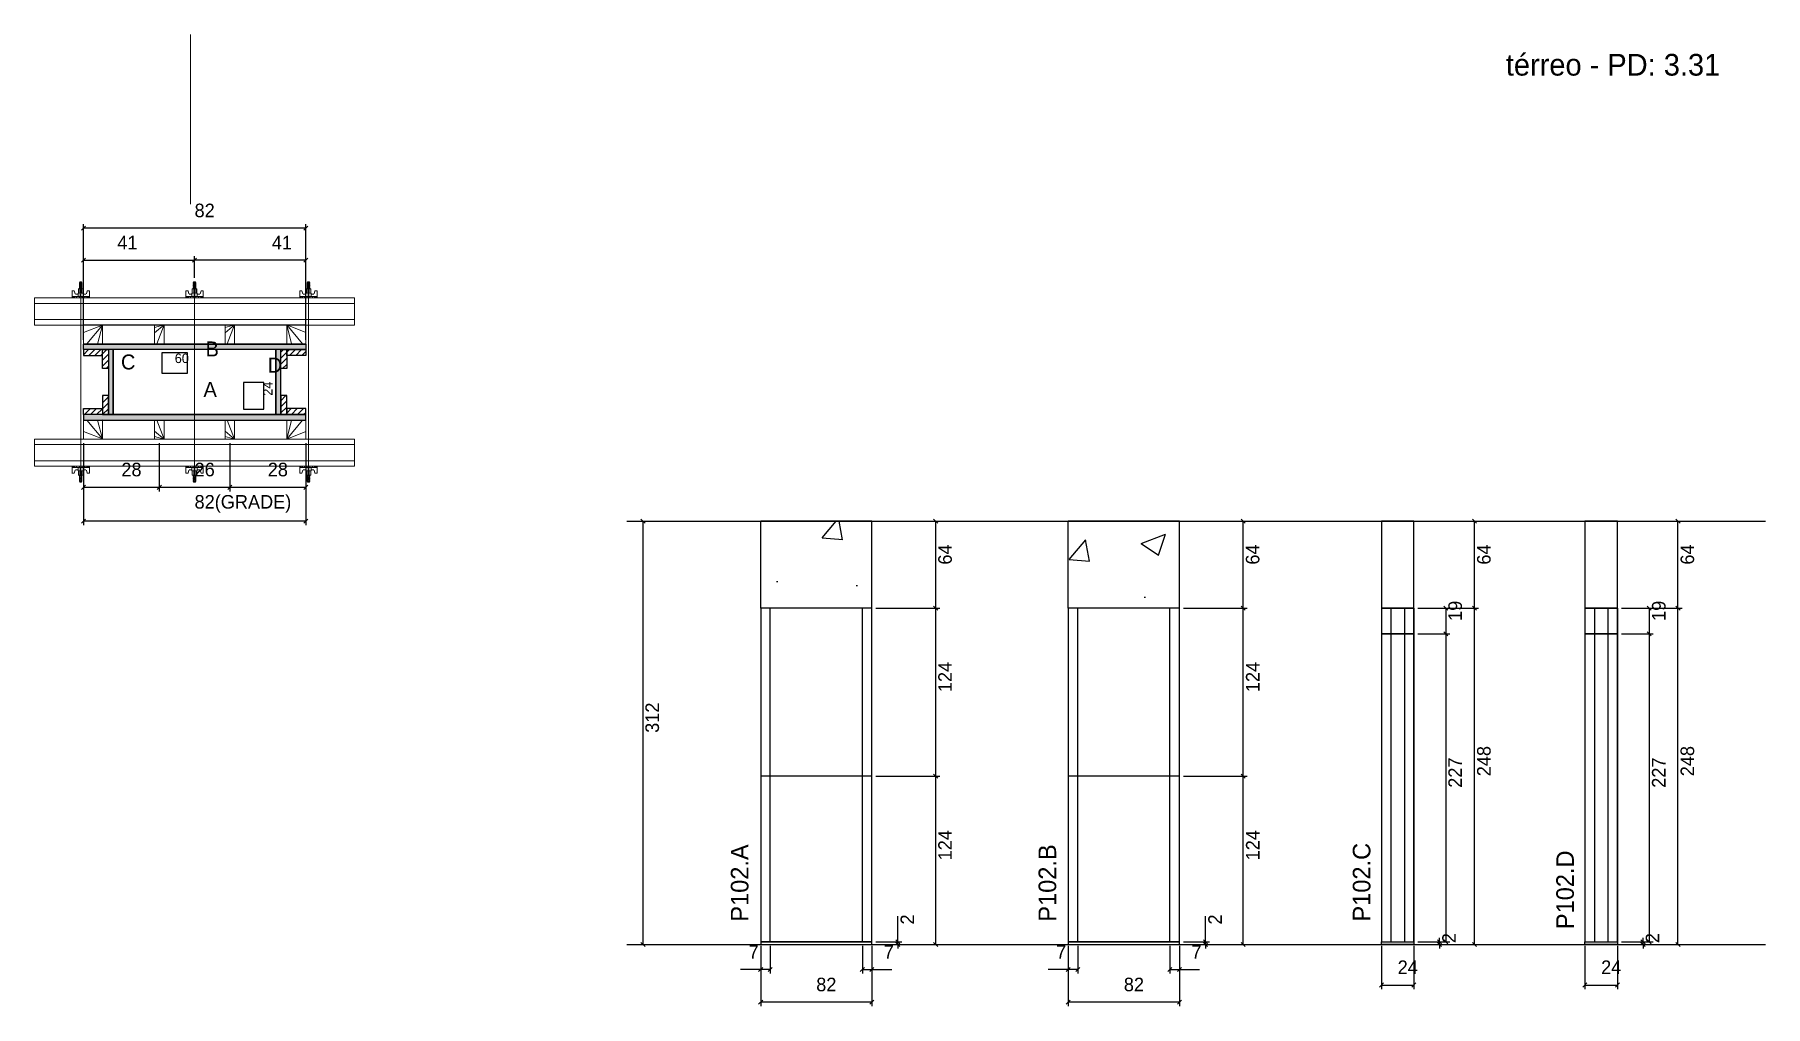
# Model space of a CAD drawing. Header units: metres. Extents: x 16180 to 17457, y -1812 to -1095.
import ezdxf

# ---------------------------------------------------------------- set-up
doc = ezdxf.new("R2010")
doc.units = ezdxf.units.M
for name, color, linetype in [('CHAPA', 7, 'Continuous'), ('COTA', 7, 'Continuous'), ('Hachura', 7, 'Continuous'), ('Madeira', 7, 'Continuous'), ('NOMENCLATURA', 7, 'Continuous'), ('Nível', 7, 'Continuous'), ('Painéis', 7, 'Continuous'), ('Perfil Metálico', 7, 'Continuous'), ('SARR_2.2x7', 7, 'Continuous'), ('SARRAFO', 7, 'Continuous'), ('Texto Seção', 7, 'Continuous'), ('TEXTO_GERAL', 7, 'Continuous')]:
    doc.layers.add(name, color=color, linetype=linetype)

msp = doc.modelspace()

# ---------------------------------------------------------------- hatches: boundary and pattern name
at = {"layer": 'COTA'}
h = msp.add_hatch(dxfattribs=at)
h.set_pattern_fill('AR-CONC')
h.paths.add_polyline_path([(16715.8, -1518), (16797.8, -1518), (16797.8, -1454), (16715.8, -1454), (16715.8, -1518)])
h = msp.add_hatch(dxfattribs=at)
h.set_pattern_fill('AR-CONC')
h.paths.add_polyline_path([(16942.7, -1518), (17024.7, -1518), (17024.7, -1454), (16942.7, -1454), (16942.7, -1518)])
h = msp.add_hatch(dxfattribs=at)
h.set_pattern_fill('AR-CONC')
h.paths.add_polyline_path([(17173.7, -1518), (17197.7, -1518), (17197.7, -1454), (17173.7, -1454), (17173.7, -1518)])
h = msp.add_hatch(dxfattribs=at)
h.set_pattern_fill('AR-CONC')
h.paths.add_polyline_path([(17323.8, -1518), (17347.8, -1518), (17347.8, -1454), (17323.8, -1454), (17323.8, -1518)])
at = {"layer": 'Hachura'}
h = msp.add_hatch(color=7, dxfattribs=at)
h.dxf.hatch_style = 1
h.paths.add_polyline_path([(16216.2, -1327.4), (16216.2, -1323.4), (16380.2, -1323.4), (16380.2, -1327.4), (16216.2, -1327.4)])
h = msp.add_hatch(color=7, dxfattribs=at)
h.dxf.hatch_style = 1
h.paths.add_polyline_path([(16216.2, -1327.4), (16216.2, -1323.4), (16380.2, -1323.4), (16380.2, -1327.4), (16216.2, -1327.4)])
h = msp.add_hatch(dxfattribs=at)
h.set_pattern_fill('ANSI31')
h.paths.add_polyline_path([(16230.2, -1327.4), (16230.2, -1331.8), (16216.2, -1331.8), (16216.2, -1327.4), (16230.2, -1327.4)])
h = msp.add_hatch(dxfattribs=at)
h.set_pattern_fill('ANSI31')
h.paths.add_polyline_path([(16234.6, -1327.4), (16230.2, -1327.4), (16230.2, -1341.4), (16234.6, -1341.4), (16234.6, -1327.4)])
h = msp.add_hatch(color=7, dxfattribs=at)
h.dxf.hatch_style = 1
h.paths.add_polyline_path([(16238.2, -1327.4), (16234.6, -1327.4), (16234.6, -1375.4), (16238.2, -1375.4), (16238.2, -1327.4)])
h = msp.add_hatch(color=7, dxfattribs=at)
h.dxf.hatch_style = 1
h.paths.add_polyline_path([(16238.2, -1327.4), (16234.6, -1327.4), (16234.6, -1375.4), (16238.2, -1375.4), (16238.2, -1327.4)])
h = msp.add_hatch(color=7, dxfattribs=at)
h.dxf.hatch_style = 1
h.paths.add_polyline_path([(16361.8, -1327.4), (16358.2, -1327.4), (16358.2, -1375.4), (16361.8, -1375.4), (16361.8, -1327.4)])
h = msp.add_hatch(color=7, dxfattribs=at)
h.dxf.hatch_style = 1
h.paths.add_polyline_path([(16361.8, -1327.4), (16358.2, -1327.4), (16358.2, -1375.4), (16361.8, -1375.4), (16361.8, -1327.4)])
h = msp.add_hatch(dxfattribs=at)
h.set_pattern_fill('ANSI31')
h.paths.add_polyline_path([(16366.2, -1327.4), (16361.8, -1327.4), (16361.8, -1341.4), (16366.2, -1341.4), (16366.2, -1327.4)])
h = msp.add_hatch(dxfattribs=at)
h.set_pattern_fill('ANSI31')
h.paths.add_polyline_path([(16366.2, -1327.4), (16366.2, -1331.8), (16380.2, -1331.8), (16380.2, -1327.4), (16366.2, -1327.4)])
h = msp.add_hatch(dxfattribs=at)
h.set_pattern_fill('ANSI31')
h.paths.add_polyline_path([(16234.6, -1375.4), (16230.2, -1375.4), (16230.2, -1361.4), (16234.6, -1361.4), (16234.6, -1375.4)])
h = msp.add_hatch(dxfattribs=at)
h.set_pattern_fill('ANSI31')
h.paths.add_polyline_path([(16366.2, -1375.4), (16361.8, -1375.4), (16361.8, -1361.4), (16366.2, -1361.4), (16366.2, -1375.4)])
h = msp.add_hatch(dxfattribs=at)
h.set_pattern_fill('ANSI31')
h.paths.add_polyline_path([(16230.2, -1375.4), (16230.2, -1371), (16216.2, -1371), (16216.2, -1375.4), (16230.2, -1375.4)])
h = msp.add_hatch(color=7, dxfattribs=at)
h.dxf.hatch_style = 1
h.paths.add_polyline_path([(16216.2, -1375.4), (16216.2, -1379.4), (16380.2, -1379.4), (16380.2, -1375.4), (16216.2, -1375.4)])
h = msp.add_hatch(color=7, dxfattribs=at)
h.dxf.hatch_style = 1
h.paths.add_polyline_path([(16216.2, -1375.4), (16216.2, -1379.4), (16380.2, -1379.4), (16380.2, -1375.4), (16216.2, -1375.4)])
h = msp.add_hatch(dxfattribs=at)
h.set_pattern_fill('ANSI31')
h.paths.add_polyline_path([(16366.2, -1375.4), (16366.2, -1371), (16380.2, -1371), (16380.2, -1375.4), (16366.2, -1375.4)])

# ---------------------------------------------------------------- linework, layer by layer
at = {"layer": 'CHAPA', "color": 1, "lineweight": 25}
for points in [[(16216.2, -1327.4), (16216.2, -1323.4), (16380.2, -1323.4), (16380.2, -1327.4)], [(16216.2, -1327.4), (16216.2, -1323.4), (16380.2, -1323.4), (16380.2, -1327.4)], [(16238.2, -1327.4), (16234.6, -1327.4), (16234.6, -1375.4), (16238.2, -1375.4)], [(16238.2, -1327.4), (16234.6, -1327.4), (16234.6, -1375.4), (16238.2, -1375.4)], [(16361.8, -1327.4), (16358.2, -1327.4), (16358.2, -1375.4), (16361.8, -1375.4)], [(16361.8, -1327.4), (16358.2, -1327.4), (16358.2, -1375.4), (16361.8, -1375.4)], [(16216.2, -1375.4), (16216.2, -1379.4), (16380.2, -1379.4), (16380.2, -1375.4)], [(16216.2, -1375.4), (16216.2, -1379.4), (16380.2, -1379.4), (16380.2, -1375.4)]]:
    msp.add_lwpolyline(points, close=True, dxfattribs=at)
at = {"layer": 'COTA', "color": 0, "lineweight": 25}
for p, q in [((16217.7, -1236.4), (16214.7, -1239.4)), ((16378.7, -1239.4), (16381.7, -1236.4)), ((16217.7, -1260.1), (16214.7, -1263.1)), ((16299.7, -1260.1), (16296.7, -1263.1)), ((16296.7, -1263.1), (16299.7, -1260.1)), ((16378.7, -1263.1), (16381.7, -1260.1)), ((16217.7, -1427.5), (16214.7, -1430.5)), ((16270.7, -1430.5), (16273.7, -1427.5)), ((16273.7, -1427.5), (16270.7, -1430.5)), ((16322.7, -1430.5), (16325.7, -1427.5)), ((16325.7, -1427.5), (16322.7, -1430.5)), ((16378.7, -1430.5), (16381.7, -1427.5)), ((16217.7, -1452.4), (16214.7, -1455.4)), ((16378.7, -1455.4), (16381.7, -1452.4)), ((16630.5, -1455.5), (16627.5, -1452.5)), ((16846.4, -1455.5), (16843.4, -1452.5)), ((17073.3, -1455.5), (17070.3, -1452.5)), ((17243.9, -1455.5), (17240.9, -1452.5)), ((17394, -1455.5), (17391, -1452.5)), ((16843.4, -1516.5), (16846.4, -1519.5)), ((16846.4, -1519.5), (16843.4, -1516.5)), ((17070.3, -1516.5), (17073.3, -1519.5)), ((17073.3, -1519.5), (17070.3, -1516.5)), ((17222.7, -1519.5), (17219.7, -1516.5)), ((17240.9, -1516.5), (17243.9, -1519.5)), ((17243.9, -1519.5), (17240.9, -1516.5)), ((17372.8, -1519.5), (17369.8, -1516.5)), ((17391, -1516.5), (17394, -1519.5)), ((17394, -1519.5), (17391, -1516.5)), ((17219.7, -1535.5), (17222.7, -1538.5)), ((17222.7, -1538.5), (17219.7, -1535.5)), ((17369.8, -1535.5), (17372.8, -1538.5)), ((17372.8, -1538.5), (17369.8, -1535.5)), ((16846.4, -1643.5), (16843.4, -1640.5)), ((16843.4, -1640.5), (16846.4, -1643.5)), ((17073.3, -1643.5), (17070.3, -1640.5)), ((17070.3, -1640.5), (17073.3, -1643.5)), ((16627.5, -1764.5), (16630.5, -1767.5)), ((16815.5, -1762.5), (16818.5, -1765.5)), ((16818.5, -1767.5), (16815.5, -1764.5)), ((16843.4, -1764.5), (16846.4, -1767.5)), ((17042.5, -1762.5), (17045.5, -1765.5)), ((17045.5, -1767.5), (17042.5, -1764.5)), ((17070.3, -1764.5), (17073.3, -1767.5)), ((17215.1, -1762.5), (17218.1, -1765.5)), ((17218.1, -1767.5), (17215.1, -1764.5)), ((17219.7, -1762.5), (17222.7, -1765.5)), ((17240.9, -1764.5), (17243.9, -1767.5)), ((17365.2, -1762.5), (17368.2, -1765.5)), ((17368.2, -1767.5), (17365.2, -1764.5)), ((17369.8, -1762.5), (17372.8, -1765.5)), ((17391, -1764.5), (17394, -1767.5)), ((16717.3, -1783), (16714.3, -1786)), ((16721.3, -1786), (16724.3, -1783)), ((16792.3, -1783), (16789.3, -1786)), ((16796.3, -1786), (16799.3, -1783)), ((16944.2, -1783), (16941.2, -1786)), ((16948.2, -1786), (16951.2, -1783)), ((17019.2, -1783), (17016.2, -1786)), ((17023.2, -1786), (17026.2, -1783)), ((17175.2, -1794.4), (17172.2, -1797.4)), ((17196.2, -1797.4), (17199.2, -1794.4)), ((17325.3, -1794.4), (17322.3, -1797.4)), ((17346.3, -1797.4), (17349.3, -1794.4)), ((16717.3, -1807.1), (16714.3, -1810.1)), ((16796.3, -1810.1), (16799.3, -1807.1)), ((16944.2, -1807.1), (16941.2, -1810.1)), ((17023.2, -1810.1), (17026.2, -1807.1))]:
    msp.add_line(p, q, dxfattribs=at)
at = {"layer": 'COTA', "color": 241, "lineweight": 25}
for p, q in [((16216.2, -1320.4), (16216.2, -1234.9)), ((16380.2, -1237.9), (16216.2, -1237.9)), ((16380.2, -1320.4), (16380.2, -1234.9)), ((16216.2, -1286.4), (16216.2, -1258.6)), ((16216.2, -1261.6), (16298.2, -1261.6)), ((16298.2, -1274.6), (16298.2, -1258.6)), ((16298.2, -1274.6), (16298.2, -1258.6)), ((16380.2, -1261.6), (16298.2, -1261.6)), ((16380.2, -1286.4), (16380.2, -1258.6)), ((16216.2, -1396.4), (16216.2, -1456.9)), ((16216.2, -1396.4), (16216.2, -1432)), ((16272.2, -1396.4), (16272.2, -1432)), ((16272.2, -1396.4), (16272.2, -1432)), ((16324.2, -1396.4), (16324.2, -1432)), ((16324.2, -1396.4), (16324.2, -1432)), ((16380.2, -1396.4), (16380.2, -1456.9)), ((16380.2, -1396.4), (16380.2, -1432)), ((16216.2, -1429), (16272.2, -1429)), ((16272.2, -1429), (16324.2, -1429)), ((16324.2, -1429), (16380.2, -1429)), ((16380.2, -1453.9), (16216.2, -1453.9)), ((16797.8, -1454), (16715.8, -1454)), ((16715.8, -1518), (16715.8, -1454)), ((16797.8, -1518), (16797.8, -1454)), ((17024.7, -1454), (16942.7, -1454)), ((16942.7, -1518), (16942.7, -1454)), ((17024.7, -1518), (17024.7, -1454))]:
    msp.add_line(p, q, dxfattribs=at)
at = {"layer": 'COTA', "color": 180, "lineweight": 25}
for p, q in [((16293.1, -1329.9), (16274.1, -1329.9)), ((16274.1, -1329.9), (16274.1, -1344.9)), ((16293.1, -1344.9), (16293.1, -1329.9)), ((16274.1, -1344.9), (16293.1, -1344.9)), ((16349.2, -1351.7), (16334.2, -1351.7)), ((16334.2, -1351.7), (16334.2, -1371.3)), ((16349.2, -1371.3), (16349.2, -1351.7)), ((16334.2, -1371.3), (16349.2, -1371.3))]:
    msp.add_line(p, q, dxfattribs=at)
at = {"layer": 'COTA', "color": 4, "lineweight": 25}
for p, q in [((16620.1, -1454), (16632, -1454)), ((16629, -1766), (16629, -1454)), ((16800.8, -1454), (16847.9, -1454)), ((16844.9, -1518), (16844.9, -1454)), ((17027.7, -1454), (17074.8, -1454)), ((17071.8, -1518), (17071.8, -1454)), ((17200.7, -1454), (17245.4, -1454)), ((17242.4, -1518), (17242.4, -1454)), ((17350.8, -1454), (17395.5, -1454)), ((17392.5, -1518), (17392.5, -1454)), ((16800.8, -1518), (16847.9, -1518)), ((16800.8, -1518), (16847.9, -1518)), ((16844.9, -1642), (16844.9, -1518)), ((17027.7, -1518), (17074.8, -1518)), ((17027.7, -1518), (17074.8, -1518)), ((17071.8, -1642), (17071.8, -1518)), ((17200.7, -1518), (17245.4, -1518)), ((17200.7, -1518), (17245.4, -1518)), ((17200.7, -1518), (17224.2, -1518)), ((17221.2, -1518), (17221.2, -1537)), ((17242.4, -1766), (17242.4, -1518)), ((17350.8, -1518), (17395.5, -1518)), ((17350.8, -1518), (17395.5, -1518)), ((17350.8, -1518), (17374.3, -1518)), ((17371.3, -1518), (17371.3, -1537)), ((17392.5, -1766), (17392.5, -1518)), ((17200.7, -1537), (17224.2, -1537)), ((17200.7, -1537), (17224.2, -1537)), ((17221.2, -1537), (17221.2, -1764)), ((17350.8, -1537), (17374.3, -1537)), ((17350.8, -1537), (17374.3, -1537)), ((17371.3, -1537), (17371.3, -1764)), ((16800.8, -1642), (16847.9, -1642)), ((16800.8, -1642), (16847.9, -1642)), ((16844.9, -1766), (16844.9, -1642)), ((17027.7, -1642), (17074.8, -1642)), ((17027.7, -1642), (17074.8, -1642)), ((17071.8, -1766), (17071.8, -1642)), ((16817, -1764), (16817, -1745.2)), ((17044, -1764), (17044, -1745.2)), ((17216.6, -1764), (17216.6, -1761)), ((17366.7, -1764), (17366.7, -1761)), ((16620.1, -1766), (16632, -1766)), ((16715.8, -1767), (16715.8, -1811.6)), ((16715.8, -1769), (16715.8, -1787.5)), ((16722.8, -1767), (16722.8, -1787.5)), ((16790.8, -1767), (16790.8, -1787.5)), ((16797.8, -1767), (16797.8, -1811.6)), ((16797.8, -1769), (16797.8, -1787.5)), ((16800.8, -1764), (16820, -1764)), ((16800.8, -1766), (16820, -1766)), ((16800.8, -1766), (16847.9, -1766)), ((16817, -1766), (16817, -1764)), ((16817, -1766), (16817, -1769)), ((16942.7, -1767), (16942.7, -1811.6)), ((16942.7, -1769), (16942.7, -1787.5)), ((16949.7, -1767), (16949.7, -1787.5)), ((17017.7, -1767), (17017.7, -1787.5)), ((17024.7, -1767), (17024.7, -1811.6)), ((17024.7, -1769), (17024.7, -1787.5)), ((17027.7, -1764), (17047, -1764)), ((17027.7, -1766), (17047, -1766)), ((17027.7, -1766), (17074.8, -1766)), ((17044, -1766), (17044, -1764)), ((17044, -1766), (17044, -1769)), ((17173.7, -1767), (17173.7, -1798.9)), ((17197.7, -1767), (17197.7, -1798.9)), ((17200.7, -1764), (17219.6, -1764)), ((17200.7, -1764), (17224.2, -1764)), ((17200.7, -1766), (17219.6, -1766)), ((17200.7, -1766), (17245.4, -1766)), ((17216.6, -1766), (17216.6, -1764)), ((17216.6, -1766), (17216.6, -1769)), ((17323.8, -1767), (17323.8, -1798.9)), ((17347.8, -1767), (17347.8, -1798.9)), ((17350.8, -1764), (17369.7, -1764)), ((17350.8, -1764), (17374.3, -1764)), ((17350.8, -1766), (17369.7, -1766)), ((17350.8, -1766), (17395.5, -1766)), ((17366.7, -1766), (17366.7, -1764)), ((17366.7, -1766), (17366.7, -1769)), ((16715.8, -1784.5), (16701, -1784.5)), ((16722.8, -1784.5), (16715.8, -1784.5)), ((16790.8, -1784.5), (16797.8, -1784.5)), ((16797.8, -1784.5), (16812.5, -1784.5)), ((16942.7, -1784.5), (16928, -1784.5)), ((16949.7, -1784.5), (16942.7, -1784.5)), ((17017.7, -1784.5), (17024.7, -1784.5)), ((17024.7, -1784.5), (17039.4, -1784.5)), ((17173.7, -1795.9), (17197.7, -1795.9)), ((17323.8, -1795.9), (17347.8, -1795.9)), ((16797.8, -1808.6), (16715.8, -1808.6)), ((17024.7, -1808.6), (16942.7, -1808.6))]:
    msp.add_line(p, q, dxfattribs=at)
at = {"layer": 'COTA', "color": 241, "lineweight": 25}
for points in [[(17197.7, -1518), (17197.7, -1454), (17173.7, -1454), (17173.7, -1518)], [(17347.8, -1518), (17347.8, -1454), (17323.8, -1454), (17323.8, -1518)]]:
    msp.add_lwpolyline(points, dxfattribs=at)
at = {"layer": 'Hachura', "color": 0, "lineweight": 9}
for p, q in [((16207.7, -1284.2), (16209.4, -1284.2)), ((16207.7, -1288.4), (16220.6, -1288.4)), ((16207.7, -1288.4), (16212.9, -1288.4)), ((16207.8, -1289.4), (16207.8, -1284.2)), ((16220.6, -1289.4), (16207.8, -1289.4)), ((16207.9, -1288.4), (16207.9, -1289.4)), ((16208.1, -1288.4), (16208.1, -1289.4)), ((16208.4, -1288.4), (16208.4, -1289.4)), ((16208.9, -1288.4), (16208.9, -1289.4)), ((16209.4, -1284.2), (16210, -1286.4)), ((16209.7, -1288.4), (16209.7, -1289.4)), ((16210.3, -1286.6), (16212.3, -1286.6)), ((16211.2, -1288.4), (16211.2, -1289.4)), ((16219.7, -1289.4), (16211.9, -1289.4)), ((16212.3, -1285.9), (16216.1, -1285.9)), ((16212.3, -1288.4), (16212.3, -1285.9)), ((16214.2, -1288.4), (16212.3, -1288.4)), ((16215.9, -1282.6), (16212.5, -1282.6)), ((16212.5, -1282.6), (16212.5, -1285.9)), ((16215.9, -1282.7), (16212.5, -1282.7)), ((16212.9, -1288.4), (16213.6, -1288.4)), ((16213.1, -1278.3), (16215.3, -1279.4)), ((16215.2, -1279.6), (16213.1, -1278.5)), ((16213.1, -1279.4), (16215.3, -1280.5)), ((16215.2, -1280.8), (16213.1, -1279.7)), ((16213.1, -1280.6), (16215.3, -1281.7)), ((16215.2, -1281.9), (16213.1, -1280.9)), ((16214.3, -1282.6), (16213.1, -1282)), ((16213.2, -1277.9), (16213.5, -1277.6)), ((16213.2, -1278.2), (16213.2, -1277.9)), ((16215.1, -1277.9), (16213.2, -1277.9)), ((16213.2, -1278.2), (16215.1, -1279.2)), ((16213.2, -1278.2), (16215.1, -1279.2)), ((16213.2, -1279.4), (16213.2, -1278.7)), ((16215.1, -1279.7), (16213.2, -1278.7)), ((16213.2, -1279.4), (16215.1, -1280.3)), ((16213.2, -1280.5), (16213.2, -1279.9)), ((16215.1, -1280.8), (16213.2, -1279.9)), ((16213.2, -1280.1), (16213.2, -1279.9)), ((16213.2, -1280.5), (16215.1, -1281.5)), ((16213.2, -1281.7), (16213.2, -1281)), ((16215.1, -1282), (16213.2, -1281)), ((16213.2, -1281.7), (16215.1, -1282.6)), ((16214.1, -1282.6), (16213.2, -1282.2)), ((16213.2, -1282.6), (16213.2, -1282.2)), ((16213.2, -1288.8), (16213.2, -1288.6)), ((16213.2, -1289.2), (16213.2, -1288.8)), ((16213.5, -1277.6), (16214.8, -1277.6)), ((16213.6, -1282.6), (16213.6, -1285.9)), ((16215.1, -1278.5), (16213.8, -1277.9)), ((16213.9, -1288.4), (16213.9, -1286.5)), ((16215.2, -1278.4), (16214.1, -1277.9)), ((16214.2, -1288.4), (16214.2, -1289.4)), ((16214.4, -1286.5), (16214.4, -1288.4)), ((16214.6, -1277.9), (16215.3, -1278.2)), ((16215.1, -1277.9), (16214.8, -1277.6)), ((16214.8, -1277.9), (16215.1, -1278)), ((16215.1, -1278.5), (16215.1, -1279.2)), ((16215.1, -1280.3), (16215.1, -1279.7)), ((16215.1, -1281.1), (16215.1, -1280.8)), ((16215.1, -1281.1), (16215.1, -1281.5)), ((16215.1, -1282), (16215.1, -1282.6)), ((16215.1, -1282.6), (16215.1, -1285.9)), ((16215.2, -1288.6), (16215.2, -1289)), ((16215.9, -1285.9), (16215.9, -1282.6)), ((16216.1, -1285.9), (16215.9, -1285.9)), ((16216.1, -1285.9), (16215.9, -1285.9)), ((16216.1, -1285.9), (16216.1, -1288.4)), ((16218.1, -1286.6), (16216.1, -1286.6)), ((16217.2, -1288.4), (16217.2, -1289.4)), ((16219, -1284.2), (16218.4, -1286.4)), ((16218.7, -1288.4), (16218.7, -1289.4)), ((16220.6, -1284.2), (16219, -1284.2)), ((16219.5, -1288.4), (16219.5, -1289.4)), ((16220, -1288.4), (16220, -1289.4)), ((16220.3, -1288.4), (16220.3, -1289.4)), ((16220.5, -1288.4), (16220.5, -1289.4)), ((16220.6, -1288.4), (16220.6, -1284.2)), ((16220.6, -1288.4), (16220.6, -1289.4)), ((16291.7, -1284.2), (16293.4, -1284.2)), ((16291.7, -1288.4), (16304.6, -1288.4)), ((16291.7, -1288.4), (16296.9, -1288.4)), ((16291.8, -1289.4), (16291.8, -1284.2)), ((16304.6, -1289.4), (16291.8, -1289.4)), ((16291.9, -1288.4), (16291.9, -1289.4)), ((16292.1, -1288.4), (16292.1, -1289.4)), ((16292.4, -1288.4), (16292.4, -1289.4)), ((16292.9, -1288.4), (16292.9, -1289.4)), ((16293.4, -1284.2), (16294, -1286.4)), ((16293.7, -1288.4), (16293.7, -1289.4)), ((16294.3, -1286.6), (16296.3, -1286.6)), ((16295.2, -1288.4), (16295.2, -1289.4)), ((16303.7, -1289.4), (16295.9, -1289.4)), ((16296.3, -1285.9), (16300.1, -1285.9)), ((16296.3, -1288.4), (16296.3, -1285.9)), ((16298.2, -1288.4), (16296.3, -1288.4)), ((16299.9, -1282.6), (16296.5, -1282.6)), ((16296.5, -1282.6), (16296.5, -1285.9)), ((16299.9, -1282.7), (16296.5, -1282.7)), ((16296.9, -1288.4), (16297.6, -1288.4)), ((16297.1, -1278.3), (16299.3, -1279.4)), ((16299.2, -1279.6), (16297.1, -1278.5)), ((16297.1, -1279.4), (16299.3, -1280.5)), ((16299.2, -1280.8), (16297.1, -1279.7)), ((16297.1, -1280.6), (16299.3, -1281.7)), ((16299.2, -1281.9), (16297.1, -1280.9)), ((16298.3, -1282.6), (16297.1, -1282)), ((16297.2, -1277.9), (16297.5, -1277.6)), ((16297.2, -1278.2), (16297.2, -1277.9)), ((16299.1, -1277.9), (16297.2, -1277.9)), ((16297.2, -1278.2), (16299.1, -1279.2)), ((16297.2, -1278.2), (16299.1, -1279.2)), ((16297.2, -1279.4), (16297.2, -1278.7)), ((16299.1, -1279.7), (16297.2, -1278.7)), ((16297.2, -1279.4), (16299.1, -1280.3)), ((16297.2, -1280.5), (16297.2, -1279.9)), ((16299.1, -1280.8), (16297.2, -1279.9)), ((16297.2, -1280.1), (16297.2, -1279.9)), ((16297.2, -1280.5), (16299.1, -1281.5)), ((16297.2, -1281.7), (16297.2, -1281)), ((16299.1, -1282), (16297.2, -1281)), ((16297.2, -1281.7), (16299.1, -1282.6)), ((16298.1, -1282.6), (16297.2, -1282.2)), ((16297.2, -1282.6), (16297.2, -1282.2)), ((16297.2, -1288.8), (16297.2, -1288.6)), ((16297.2, -1289.2), (16297.2, -1288.8)), ((16297.5, -1277.6), (16298.8, -1277.6)), ((16297.6, -1282.6), (16297.6, -1285.9)), ((16299.1, -1278.5), (16297.8, -1277.9)), ((16297.9, -1288.4), (16297.9, -1286.5)), ((16299.2, -1278.4), (16298.1, -1277.9)), ((16298.2, -1288.4), (16298.2, -1289.4)), ((16298.4, -1286.5), (16298.4, -1288.4)), ((16298.6, -1277.9), (16299.3, -1278.2)), ((16299.1, -1277.9), (16298.8, -1277.6)), ((16298.8, -1277.9), (16299.1, -1278)), ((16299.1, -1278.5), (16299.1, -1279.2)), ((16299.1, -1280.3), (16299.1, -1279.7)), ((16299.1, -1281.1), (16299.1, -1280.8)), ((16299.1, -1281.1), (16299.1, -1281.5)), ((16299.1, -1282), (16299.1, -1282.6)), ((16299.1, -1282.6), (16299.1, -1285.9)), ((16299.2, -1288.6), (16299.2, -1289)), ((16299.9, -1285.9), (16299.9, -1282.6)), ((16300.1, -1285.9), (16299.9, -1285.9)), ((16300.1, -1285.9), (16299.9, -1285.9)), ((16300.1, -1285.9), (16300.1, -1288.4)), ((16302.1, -1286.6), (16300.1, -1286.6)), ((16301.2, -1288.4), (16301.2, -1289.4)), ((16303, -1284.2), (16302.4, -1286.4)), ((16302.7, -1288.4), (16302.7, -1289.4)), ((16304.6, -1284.2), (16303, -1284.2)), ((16303.5, -1288.4), (16303.5, -1289.4)), ((16304, -1288.4), (16304, -1289.4)), ((16304.3, -1288.4), (16304.3, -1289.4)), ((16304.5, -1288.4), (16304.5, -1289.4)), ((16304.6, -1288.4), (16304.6, -1284.2)), ((16304.6, -1288.4), (16304.6, -1289.4)), ((16375.8, -1288.4), (16375.8, -1284.2)), ((16375.8, -1284.2), (16377.4, -1284.2)), ((16388.7, -1288.4), (16375.8, -1288.4)), ((16375.8, -1288.4), (16375.8, -1289.4)), ((16375.8, -1289.4), (16388.6, -1289.4)), ((16375.9, -1288.4), (16375.9, -1289.4)), ((16376.1, -1288.4), (16376.1, -1289.4)), ((16376.4, -1288.4), (16376.4, -1289.4)), ((16376.7, -1289.4), (16384.5, -1289.4)), ((16376.9, -1288.4), (16376.9, -1289.4)), ((16377.4, -1284.2), (16378, -1286.4)), ((16377.7, -1288.4), (16377.7, -1289.4)), ((16378.3, -1286.6), (16380.3, -1286.6)), ((16379.2, -1288.4), (16379.2, -1289.4)), ((16384.1, -1285.9), (16380.3, -1285.9)), ((16380.3, -1285.9), (16380.3, -1288.4)), ((16380.3, -1285.9), (16380.5, -1285.9)), ((16380.3, -1285.9), (16380.5, -1285.9)), ((16380.5, -1282.6), (16383.9, -1282.6)), ((16380.5, -1285.9), (16380.5, -1282.6)), ((16380.5, -1282.7), (16383.9, -1282.7)), ((16381.8, -1277.9), (16381.1, -1278.2)), ((16383.3, -1278.3), (16381.1, -1279.4)), ((16383.3, -1279.4), (16381.1, -1280.5)), ((16383.3, -1280.6), (16381.1, -1281.7)), ((16381.2, -1278.4), (16382.3, -1277.9)), ((16381.2, -1279.6), (16383.3, -1278.5)), ((16381.2, -1280.8), (16383.3, -1279.7)), ((16381.2, -1281.9), (16383.3, -1280.9)), ((16381.2, -1288.6), (16381.2, -1289)), ((16381.3, -1277.9), (16381.6, -1277.6)), ((16381.6, -1277.9), (16381.3, -1278)), ((16381.3, -1278.5), (16382.6, -1277.9)), ((16381.3, -1277.9), (16383.2, -1277.9)), ((16383.2, -1278.2), (16381.3, -1279.2)), ((16383.2, -1278.2), (16381.3, -1279.2)), ((16381.3, -1278.5), (16381.3, -1279.2)), ((16381.3, -1279.7), (16383.2, -1278.7)), ((16383.2, -1279.4), (16381.3, -1280.3)), ((16381.3, -1280.3), (16381.3, -1279.7)), ((16381.3, -1280.8), (16383.2, -1279.9)), ((16383.2, -1280.5), (16381.3, -1281.5)), ((16381.3, -1281.1), (16381.3, -1280.8)), ((16381.3, -1282), (16383.2, -1281)), ((16381.3, -1281.1), (16381.3, -1281.5)), ((16383.2, -1281.7), (16381.3, -1282.6)), ((16381.3, -1282), (16381.3, -1282.6)), ((16381.3, -1282.6), (16381.3, -1285.9)), ((16382.9, -1277.6), (16381.6, -1277.6)), ((16382, -1286.5), (16382, -1288.4)), ((16382.1, -1282.6), (16383.3, -1282)), ((16382.2, -1288.4), (16384.1, -1288.4)), ((16382.2, -1288.4), (16382.2, -1289.4)), ((16382.3, -1282.6), (16383.2, -1282.2)), ((16382.5, -1288.4), (16382.5, -1286.5)), ((16382.8, -1282.6), (16382.8, -1285.9)), ((16383.5, -1288.4), (16382.8, -1288.4)), ((16383.2, -1277.9), (16382.9, -1277.6)), ((16383.2, -1278.2), (16383.2, -1277.9)), ((16383.2, -1279.4), (16383.2, -1278.7)), ((16383.2, -1280.5), (16383.2, -1279.9)), ((16383.2, -1280.1), (16383.2, -1279.9)), ((16383.2, -1281.7), (16383.2, -1281)), ((16383.2, -1282.6), (16383.2, -1282.2)), ((16383.2, -1288.8), (16383.2, -1288.6)), ((16383.2, -1289.2), (16383.2, -1288.8)), ((16388.7, -1288.4), (16383.5, -1288.4)), ((16383.9, -1282.6), (16383.9, -1285.9)), ((16384.1, -1288.4), (16384.1, -1285.9)), ((16386.1, -1286.6), (16384.1, -1286.6)), ((16385.2, -1288.4), (16385.2, -1289.4)), ((16387, -1284.2), (16386.4, -1286.4)), ((16386.7, -1288.4), (16386.7, -1289.4)), ((16388.7, -1284.2), (16387, -1284.2)), ((16387.5, -1288.4), (16387.5, -1289.4)), ((16388, -1288.4), (16388, -1289.4)), ((16388.3, -1288.4), (16388.3, -1289.4)), ((16388.5, -1288.4), (16388.5, -1289.4)), ((16388.6, -1289.4), (16388.6, -1284.2)), ((16207.7, -1414.3), (16220.6, -1414.3)), ((16207.7, -1414.3), (16212.9, -1414.3)), ((16220.6, -1413.4), (16207.8, -1413.4)), ((16207.8, -1413.4), (16207.8, -1418.5)), ((16207.9, -1414.3), (16207.9, -1413.3)), ((16208.1, -1414.3), (16208.1, -1413.3)), ((16208.4, -1414.3), (16208.4, -1413.3)), ((16208.9, -1414.3), (16208.9, -1413.3)), ((16209.4, -1418.5), (16210, -1416.3)), ((16209.7, -1414.3), (16209.7, -1413.3)), ((16210.3, -1416.1), (16212.3, -1416.1)), ((16211.2, -1414.3), (16211.2, -1413.3)), ((16219.7, -1413.4), (16211.9, -1413.4)), ((16214.2, -1414.3), (16212.3, -1414.3)), ((16212.3, -1414.3), (16212.3, -1416.8)), ((16212.3, -1416.8), (16216.1, -1416.8)), ((16212.5, -1420.1), (16212.5, -1416.8)), ((16212.9, -1414.3), (16213.6, -1414.3)), ((16213.2, -1413.5), (16213.2, -1413.9)), ((16213.2, -1413.9), (16213.2, -1414.1)), ((16213.6, -1420.1), (16213.6, -1416.8)), ((16213.9, -1414.3), (16213.9, -1416.3)), ((16214.2, -1414.3), (16214.2, -1413.4)), ((16214.4, -1416.3), (16214.4, -1414.3)), ((16215.1, -1420.1), (16215.1, -1416.8)), ((16215.2, -1414.1), (16215.2, -1413.7)), ((16215.9, -1416.8), (16215.9, -1420.1)), ((16216.1, -1416.8), (16215.9, -1416.8)), ((16216.1, -1416.8), (16215.9, -1416.8)), ((16216.1, -1416.8), (16216.1, -1414.3)), ((16218.1, -1416.1), (16216.1, -1416.1)), ((16217.2, -1414.3), (16217.2, -1413.4)), ((16219, -1418.5), (16218.4, -1416.3)), ((16218.7, -1414.3), (16218.7, -1413.3)), ((16219.5, -1414.3), (16219.5, -1413.3)), ((16220, -1414.3), (16220, -1413.3)), ((16220.3, -1414.3), (16220.3, -1413.3)), ((16220.5, -1414.3), (16220.5, -1413.3)), ((16220.6, -1414.3), (16220.6, -1413.4)), ((16220.6, -1414.3), (16220.6, -1418.5)), ((16291.7, -1414.3), (16304.6, -1414.3)), ((16291.7, -1414.3), (16296.9, -1414.3)), ((16304.6, -1413.4), (16291.8, -1413.4)), ((16291.8, -1413.4), (16291.8, -1418.5)), ((16291.9, -1414.3), (16291.9, -1413.3)), ((16292.1, -1414.3), (16292.1, -1413.3)), ((16292.4, -1414.3), (16292.4, -1413.3)), ((16292.9, -1414.3), (16292.9, -1413.3)), ((16293.4, -1418.5), (16294, -1416.3)), ((16293.7, -1414.3), (16293.7, -1413.3)), ((16294.3, -1416.1), (16296.3, -1416.1)), ((16295.2, -1414.3), (16295.2, -1413.3)), ((16303.7, -1413.4), (16295.9, -1413.4)), ((16298.2, -1414.3), (16296.3, -1414.3)), ((16296.3, -1414.3), (16296.3, -1416.8)), ((16296.3, -1416.8), (16300.1, -1416.8)), ((16296.5, -1420.1), (16296.5, -1416.8)), ((16296.9, -1414.3), (16297.6, -1414.3)), ((16297.2, -1413.5), (16297.2, -1413.9)), ((16297.2, -1413.9), (16297.2, -1414.1)), ((16297.6, -1420.1), (16297.6, -1416.8)), ((16297.9, -1414.3), (16297.9, -1416.3)), ((16298.2, -1414.3), (16298.2, -1413.4)), ((16298.4, -1416.3), (16298.4, -1414.3)), ((16299.1, -1420.1), (16299.1, -1416.8)), ((16299.2, -1414.1), (16299.2, -1413.7)), ((16299.9, -1416.8), (16299.9, -1420.1)), ((16300.1, -1416.8), (16299.9, -1416.8)), ((16300.1, -1416.8), (16299.9, -1416.8)), ((16300.1, -1416.8), (16300.1, -1414.3)), ((16302.1, -1416.1), (16300.1, -1416.1)), ((16301.2, -1414.3), (16301.2, -1413.4)), ((16303, -1418.5), (16302.4, -1416.3)), ((16302.7, -1414.3), (16302.7, -1413.3)), ((16303.5, -1414.3), (16303.5, -1413.3)), ((16304, -1414.3), (16304, -1413.3)), ((16304.3, -1414.3), (16304.3, -1413.3)), ((16304.5, -1414.3), (16304.5, -1413.3)), ((16304.6, -1414.3), (16304.6, -1413.4)), ((16304.6, -1414.3), (16304.6, -1418.5)), ((16375.8, -1413.4), (16388.6, -1413.4)), ((16375.8, -1414.3), (16375.8, -1413.4)), ((16388.7, -1414.3), (16375.8, -1414.3)), ((16375.8, -1414.3), (16375.8, -1418.5)), ((16375.9, -1414.3), (16375.9, -1413.3)), ((16376.1, -1414.3), (16376.1, -1413.3)), ((16376.4, -1414.3), (16376.4, -1413.3)), ((16376.7, -1413.4), (16384.5, -1413.4)), ((16376.9, -1414.3), (16376.9, -1413.3)), ((16377.4, -1418.5), (16378, -1416.3)), ((16377.7, -1414.3), (16377.7, -1413.3)), ((16378.3, -1416.1), (16380.3, -1416.1)), ((16379.2, -1414.3), (16379.2, -1413.4)), ((16380.3, -1416.8), (16380.3, -1414.3)), ((16384.1, -1416.8), (16380.3, -1416.8)), ((16380.3, -1416.8), (16380.5, -1416.8)), ((16380.3, -1416.8), (16380.5, -1416.8)), ((16380.5, -1416.8), (16380.5, -1420.1)), ((16381.2, -1414.1), (16381.2, -1413.7)), ((16381.3, -1420.1), (16381.3, -1416.8)), ((16382, -1416.3), (16382, -1414.3)), ((16382.2, -1414.3), (16382.2, -1413.4)), ((16382.2, -1414.3), (16384.1, -1414.3)), ((16382.5, -1414.3), (16382.5, -1416.3)), ((16383.5, -1414.3), (16382.8, -1414.3)), ((16382.8, -1420.1), (16382.8, -1416.8)), ((16383.2, -1413.5), (16383.2, -1413.9)), ((16383.2, -1413.9), (16383.2, -1414.1)), ((16388.7, -1414.3), (16383.5, -1414.3)), ((16383.9, -1420.1), (16383.9, -1416.8)), ((16384.1, -1414.3), (16384.1, -1416.8)), ((16386.1, -1416.1), (16384.1, -1416.1)), ((16385.2, -1414.3), (16385.2, -1413.3)), ((16387, -1418.5), (16386.4, -1416.3)), ((16386.7, -1414.3), (16386.7, -1413.3)), ((16387.5, -1414.3), (16387.5, -1413.3)), ((16388, -1414.3), (16388, -1413.3)), ((16388.3, -1414.3), (16388.3, -1413.3)), ((16388.5, -1414.3), (16388.5, -1413.3)), ((16388.6, -1413.4), (16388.6, -1418.5)), ((16207.7, -1418.5), (16209.4, -1418.5)), ((16215.9, -1420), (16212.5, -1420)), ((16215.9, -1420.1), (16212.5, -1420.1)), ((16214.3, -1420.1), (16213.1, -1420.7)), ((16215.2, -1420.8), (16213.1, -1421.9)), ((16213.1, -1422.1), (16215.3, -1421)), ((16215.2, -1421.9), (16213.1, -1423)), ((16213.1, -1423.3), (16215.3, -1422.2)), ((16215.2, -1423.1), (16213.1, -1424.2)), ((16213.1, -1424.4), (16215.3, -1423.3)), ((16213.2, -1421), (16215.1, -1420.1)), ((16214.1, -1420.1), (16213.2, -1420.5)), ((16213.2, -1420.1), (16213.2, -1420.5)), ((16215.1, -1420.7), (16213.2, -1421.7)), ((16213.2, -1421), (16213.2, -1421.7)), ((16213.2, -1422.2), (16215.1, -1421.2)), ((16215.1, -1421.9), (16213.2, -1422.8)), ((16213.2, -1422.2), (16213.2, -1422.8)), ((16213.2, -1423.3), (16215.1, -1422.4)), ((16213.2, -1422.6), (16213.2, -1422.8)), ((16215.1, -1423), (16213.2, -1424)), ((16213.2, -1423.3), (16213.2, -1424)), ((16213.2, -1424.5), (16215.1, -1423.5)), ((16213.2, -1424.5), (16215.1, -1423.5)), ((16213.2, -1424.5), (16213.2, -1424.8)), ((16213.2, -1424.8), (16213.5, -1425.2)), ((16215.1, -1424.8), (16213.2, -1424.8)), ((16213.5, -1425.2), (16214.8, -1425.2)), ((16215.1, -1424.2), (16213.8, -1424.8)), ((16215.2, -1424.3), (16214.1, -1424.8)), ((16214.6, -1424.8), (16215.3, -1424.5)), ((16214.8, -1424.8), (16215.1, -1424.7)), ((16215.1, -1424.8), (16214.8, -1425.2)), ((16215.1, -1420.7), (16215.1, -1420.1)), ((16215.1, -1421.7), (16215.1, -1421.2)), ((16215.1, -1421.7), (16215.1, -1421.9)), ((16215.1, -1422.4), (16215.1, -1423)), ((16215.1, -1424.2), (16215.1, -1423.5)), ((16220.6, -1418.5), (16219, -1418.5)), ((16291.7, -1418.5), (16293.4, -1418.5)), ((16299.9, -1420), (16296.5, -1420)), ((16299.9, -1420.1), (16296.5, -1420.1)), ((16298.3, -1420.1), (16297.1, -1420.7)), ((16299.2, -1420.8), (16297.1, -1421.9)), ((16297.1, -1422.1), (16299.3, -1421)), ((16299.2, -1421.9), (16297.1, -1423)), ((16297.1, -1423.3), (16299.3, -1422.2)), ((16299.2, -1423.1), (16297.1, -1424.2)), ((16297.1, -1424.4), (16299.3, -1423.3)), ((16297.2, -1421), (16299.1, -1420.1)), ((16298.1, -1420.1), (16297.2, -1420.5)), ((16297.2, -1420.1), (16297.2, -1420.5)), ((16299.1, -1420.7), (16297.2, -1421.7)), ((16297.2, -1421), (16297.2, -1421.7)), ((16297.2, -1422.2), (16299.1, -1421.2)), ((16299.1, -1421.9), (16297.2, -1422.8)), ((16297.2, -1422.2), (16297.2, -1422.8)), ((16297.2, -1423.3), (16299.1, -1422.4)), ((16297.2, -1422.6), (16297.2, -1422.8)), ((16299.1, -1423), (16297.2, -1424)), ((16297.2, -1423.3), (16297.2, -1424)), ((16297.2, -1424.5), (16299.1, -1423.5)), ((16297.2, -1424.5), (16299.1, -1423.5)), ((16297.2, -1424.5), (16297.2, -1424.8)), ((16297.2, -1424.8), (16297.5, -1425.2)), ((16299.1, -1424.8), (16297.2, -1424.8)), ((16297.5, -1425.2), (16298.8, -1425.2)), ((16299.1, -1424.2), (16297.8, -1424.8)), ((16299.2, -1424.3), (16298.1, -1424.8)), ((16298.6, -1424.8), (16299.3, -1424.5)), ((16298.8, -1424.8), (16299.1, -1424.7)), ((16299.1, -1424.8), (16298.8, -1425.2)), ((16299.1, -1420.7), (16299.1, -1420.1)), ((16299.1, -1421.7), (16299.1, -1421.2)), ((16299.1, -1421.7), (16299.1, -1421.9)), ((16299.1, -1422.4), (16299.1, -1423)), ((16299.1, -1424.2), (16299.1, -1423.5)), ((16304.6, -1418.5), (16303, -1418.5)), ((16375.8, -1418.5), (16377.4, -1418.5)), ((16380.5, -1420), (16383.9, -1420)), ((16380.5, -1420.1), (16383.9, -1420.1)), ((16383.3, -1422.1), (16381.1, -1421)), ((16383.3, -1423.3), (16381.1, -1422.2)), ((16383.3, -1424.4), (16381.1, -1423.3)), ((16381.8, -1424.8), (16381.1, -1424.5)), ((16381.2, -1420.8), (16383.3, -1421.9)), ((16381.2, -1421.9), (16383.3, -1423)), ((16381.2, -1423.1), (16383.3, -1424.2)), ((16381.2, -1424.3), (16382.3, -1424.8)), ((16381.3, -1420.7), (16381.3, -1420.1)), ((16383.2, -1421), (16381.3, -1420.1)), ((16381.3, -1420.7), (16383.2, -1421.7)), ((16381.3, -1421.7), (16381.3, -1421.2)), ((16383.2, -1422.2), (16381.3, -1421.2)), ((16381.3, -1421.7), (16381.3, -1421.9)), ((16381.3, -1421.9), (16383.2, -1422.8)), ((16381.3, -1422.4), (16381.3, -1423)), ((16383.2, -1423.3), (16381.3, -1422.4)), ((16381.3, -1423), (16383.2, -1424)), ((16383.2, -1424.5), (16381.3, -1423.5)), ((16381.3, -1424.2), (16381.3, -1423.5)), ((16383.2, -1424.5), (16381.3, -1423.5)), ((16381.3, -1424.2), (16382.6, -1424.8)), ((16381.6, -1424.8), (16381.3, -1424.7)), ((16381.3, -1424.8), (16381.6, -1425.2)), ((16381.3, -1424.8), (16383.2, -1424.8)), ((16382.9, -1425.2), (16381.6, -1425.2)), ((16382.1, -1420.1), (16383.3, -1420.7)), ((16382.3, -1420.1), (16383.2, -1420.5)), ((16383.2, -1424.8), (16382.9, -1425.2)), ((16383.2, -1420.1), (16383.2, -1420.5)), ((16383.2, -1421), (16383.2, -1421.7)), ((16383.2, -1422.2), (16383.2, -1422.8)), ((16383.2, -1422.6), (16383.2, -1422.8)), ((16383.2, -1423.3), (16383.2, -1424)), ((16383.2, -1424.5), (16383.2, -1424.8)), ((16388.7, -1418.5), (16387, -1418.5))]:
    msp.add_line(p, q, dxfattribs=at)
at = {"layer": 'Hachura', "color": 251, "lineweight": 9}
for p, q in [((16214.2, -1278.6), (16214.2, -1420.4)), ((16298.2, -1278.6), (16298.2, -1420.4)), ((16382.2, -1278.6), (16382.2, -1420.4))]:
    msp.add_line(p, q, dxfattribs=at)
at = {"layer": 'Madeira', "color": 126, "lineweight": 18}
for p, q in [((16230.2, -1309.4), (16216.2, -1314.8)), ((16230.2, -1309.4), (16218.7, -1323.3)), ((16230.2, -1309.4), (16226.7, -1323.4)), ((16275.7, -1309.3), (16268.7, -1315.1)), ((16275.7, -1309.3), (16268.7, -1311.1)), ((16275.7, -1309.3), (16270.3, -1323.3)), ((16327.7, -1309.3), (16320.7, -1315.1)), ((16327.7, -1309.3), (16320.7, -1311.1)), ((16327.7, -1309.3), (16322.3, -1323.3)), ((16366.2, -1309.3), (16377.7, -1323.3)), ((16366.2, -1309.3), (16369.7, -1323.3)), ((16366.2, -1309.3), (16380.2, -1314.8)), ((16230.2, -1393.3), (16216.2, -1387.9)), ((16230.2, -1393.3), (16218.7, -1379.4)), ((16230.2, -1393.3), (16226.7, -1379.4)), ((16275.7, -1393.4), (16268.7, -1387.6)), ((16275.7, -1393.4), (16268.7, -1391.6)), ((16275.7, -1393.4), (16270.3, -1379.4)), ((16327.7, -1393.4), (16320.7, -1387.6)), ((16327.7, -1393.4), (16320.7, -1391.6)), ((16327.7, -1393.4), (16322.3, -1379.4)), ((16366.2, -1393.4), (16377.7, -1379.4)), ((16366.2, -1393.4), (16369.7, -1379.4)), ((16366.2, -1393.4), (16380.2, -1387.9))]:
    msp.add_line(p, q, dxfattribs=at)
for points in [[(16380.2, -1309.3), (16380.2, -1323.3), (16216.2, -1323.3), (16216.2, -1309.3)], [(16230.2, -1309.4), (16230.2, -1323.4), (16216.2, -1323.3), (16216.2, -1309.3)], [(16275.7, -1309.3), (16268.7, -1309.3), (16268.7, -1323.3), (16275.7, -1323.3)], [(16327.7, -1309.3), (16320.7, -1309.3), (16320.7, -1323.3), (16327.7, -1323.3)], [(16366.2, -1309.3), (16366.2, -1323.3), (16380.2, -1323.4), (16380.2, -1309.4)], [(16230.2, -1393.3), (16230.2, -1379.3), (16216.2, -1379.4), (16216.2, -1393.4)], [(16380.2, -1393.4), (16380.2, -1379.4), (16216.2, -1379.4), (16216.2, -1393.4)], [(16275.7, -1393.4), (16268.7, -1393.4), (16268.7, -1379.4), (16275.7, -1379.4)], [(16327.7, -1393.4), (16320.7, -1393.4), (16320.7, -1379.4), (16327.7, -1379.4)], [(16366.2, -1393.4), (16366.2, -1379.4), (16380.2, -1379.4), (16380.2, -1393.4)]]:
    msp.add_lwpolyline(points, close=True, dxfattribs=at)
at = {"layer": 'Nível', "color": 4, "lineweight": 25}
for p, q in [((16617.1, -1454), (17457, -1454)), ((16617.1, -1766), (17457, -1766))]:
    msp.add_line(p, q, dxfattribs=at)
at = {"layer": 'Painéis', "color": 200, "lineweight": 25}
for p, q in [((16715.8, -1518), (16715.8, -1766)), ((16797.8, -1518), (16715.8, -1518)), ((16797.8, -1766), (16797.8, -1518)), ((16942.7, -1518), (16942.7, -1766)), ((17024.7, -1518), (16942.7, -1518)), ((17024.7, -1766), (17024.7, -1518)), ((17173.7, -1518), (17173.7, -1764)), ((17173.7, -1518), (17197.7, -1518)), ((17197.7, -1518), (17173.7, -1518)), ((17197.7, -1518), (17173.7, -1518)), ((17197.7, -1518), (17173.7, -1518)), ((17197.7, -1764), (17197.7, -1518)), ((17197.7, -1518), (17197.7, -1764)), ((17323.8, -1518), (17323.8, -1764)), ((17323.8, -1518), (17347.8, -1518)), ((17347.8, -1518), (17323.8, -1518)), ((17347.8, -1518), (17323.8, -1518)), ((17347.8, -1518), (17323.8, -1518)), ((17347.8, -1764), (17347.8, -1518)), ((17347.8, -1518), (17347.8, -1764)), ((17173.7, -1537), (17197.7, -1537)), ((17197.7, -1537), (17173.7, -1537)), ((17197.7, -1537), (17173.7, -1537)), ((17197.7, -1537), (17173.7, -1537)), ((17323.8, -1537), (17347.8, -1537)), ((17347.8, -1537), (17323.8, -1537)), ((17347.8, -1537), (17323.8, -1537)), ((17347.8, -1537), (17323.8, -1537)), ((16797.8, -1642), (16715.8, -1642)), ((17024.7, -1642), (16942.7, -1642)), ((16715.8, -1764), (16797.8, -1764)), ((16942.7, -1764), (17024.7, -1764)), ((17173.7, -1764), (17197.7, -1764)), ((17323.8, -1764), (17347.8, -1764))]:
    msp.add_line(p, q, dxfattribs=at)
for points in [[(16358.2, -1375.4), (16358.2, -1327.4), (16238.2, -1327.4), (16238.2, -1375.4)], [(16797.8, -1764), (16715.8, -1764), (16715.8, -1766), (16797.8, -1766)], [(17024.7, -1764), (16942.7, -1764), (16942.7, -1766), (17024.7, -1766)], [(17173.7, -1764), (17197.7, -1764), (17197.7, -1766), (17173.7, -1766)], [(17323.8, -1764), (17347.8, -1764), (17347.8, -1766), (17323.8, -1766)]]:
    msp.add_lwpolyline(points, close=True, dxfattribs=at)
at = {"layer": 'Perfil Metálico', "color": 224, "lineweight": 18}
for points in [[(16180.2, -1289.4), (16180.2, -1309.4), (16416.2, -1309.4), (16416.2, -1289.4)], [(16416.2, -1305.4), (16416.2, -1293.4), (16180.2, -1293.4), (16180.2, -1305.4)], [(16180.2, -1413.4), (16180.2, -1393.4), (16416.2, -1393.4), (16416.2, -1413.4)], [(16416.2, -1397.4), (16416.2, -1409.4), (16180.2, -1409.4), (16180.2, -1397.4)]]:
    msp.add_lwpolyline(points, close=True, dxfattribs=at)
at = {"layer": 'SARR_2.2x7', "color": 40, "lineweight": 25}
for p, q in [((16722.8, -1764), (16722.8, -1518)), ((16790.8, -1764), (16790.8, -1518)), ((16949.7, -1764), (16949.7, -1518)), ((17017.7, -1764), (17017.7, -1518)), ((17180.7, -1518), (17180.7, -1764)), ((17190.7, -1518), (17190.7, -1764)), ((17330.8, -1518), (17330.8, -1764)), ((17340.8, -1518), (17340.8, -1764))]:
    msp.add_line(p, q, dxfattribs=at)
at = {"layer": 'SARRAFO', "color": 251, "lineweight": 25}
for points in [[(16216.2, -1331.8), (16230.2, -1331.8), (16230.2, -1327.4), (16216.2, -1327.4)], [(16230.2, -1341.4), (16230.2, -1327.4), (16234.6, -1327.4), (16234.6, -1341.4)], [(16361.8, -1341.4), (16361.8, -1327.4), (16366.2, -1327.4), (16366.2, -1341.4)], [(16380.2, -1331.8), (16366.2, -1331.8), (16366.2, -1327.4), (16380.2, -1327.4)], [(16230.2, -1361.4), (16230.2, -1375.4), (16234.6, -1375.4), (16234.6, -1361.4)], [(16361.8, -1361.4), (16361.8, -1375.4), (16366.2, -1375.4), (16366.2, -1361.4)], [(16216.2, -1371), (16230.2, -1371), (16230.2, -1375.4), (16216.2, -1375.4)], [(16380.2, -1371), (16366.2, -1371), (16366.2, -1375.4), (16380.2, -1375.4)]]:
    msp.add_lwpolyline(points, close=True, dxfattribs=at)
at = {"layer": 'Texto Seção', "color": 252, "lineweight": 15}
msp.add_line((16295.2, -1220.3), (16295.2, -1095.3), dxfattribs=at)

# ---------------------------------------------------------------- texts
at = {"layer": 'COTA', "color": 241, "lineweight": 25}
for s, p in [('82', (16298.2, -1229.9)), ('41', (16241.2, -1253.6)), ('41', (16355.2, -1253.6)), ('28', (16244.2, -1420.9)), ('26', (16298.2, -1420.9)), ('28', (16352.2, -1420.9)), ('82(GRADE)', (16298.2, -1444.7))]:
    msp.add_text(s, height=10, dxfattribs=at).set_placement(p)
at = {"layer": 'COTA', "color": 1, "lineweight": 25}
msp.add_text('60', height=7, dxfattribs=at).set_placement((16283.6, -1337.4))
msp.add_text('24', height=7, rotation=90, dxfattribs=at).set_placement((16355.7, -1361.5))
at = {"layer": 'COTA', "color": 240, "lineweight": 25}
for s, p in [('64', (16856.8, -1486)), ('64', (17083.7, -1486)), ('64', (17254.3, -1486)), ('64', (17404.4, -1486)), ('19', (17233.1, -1527.5)), ('19', (17383.3, -1527.5)), ('124', (16856.8, -1580)), ('124', (17083.8, -1580)), ('312', (16640.8, -1610)), ('248', (17254.3, -1642)), ('248', (17404.4, -1642)), ('227', (17233.1, -1650.5)), ('227', (17383.3, -1650.5)), ('124', (16856.8, -1704)), ('124', (17083.8, -1704)), ('2', (16829, -1751.3)), ('2', (17056, -1751.3)), ('2', (17228.6, -1765)), ('2', (17378.7, -1765))]:
    msp.add_text(s, height=10, rotation=90, dxfattribs=at).set_placement(p)
for s, p in [('7', (16706.9, -1776.5)), ('7', (16806.6, -1776.5)), ('7', (16933.8, -1776.5)), ('7', (17033.6, -1776.5)), ('24', (17185.7, -1787.8)), ('24', (17335.8, -1787.8)), ('82', (16756.8, -1800.5)), ('82', (16983.7, -1800.5))]:
    msp.add_text(s, height=10, dxfattribs=at).set_placement(p)
at = {"layer": 'NOMENCLATURA', "color": 2, "lineweight": 25}
msp.add_text('térreo - PD: 3.31', height=16, dxfattribs=at).set_placement((17265.5, -1125.5))
at = {"layer": 'Texto Seção', "color": 7, "lineweight": 15}
for s, p in [('P102.A', (16706.8, -1749.2)), ('P102.B', (16933.8, -1749.2)), ('P102.C', (17165.6, -1749.1)), ('P102.D', (17315.7, -1754.7))]:
    msp.add_text(s, height=13, rotation=90, dxfattribs=at).set_placement(p)
at = {"layer": 'TEXTO_GERAL', "color": 7, "lineweight": 25}
for s, p in [('B', (16306.3, -1332.5)), ('C', (16243.9, -1342.1)), ('D', (16352.2, -1344.4)), ('A', (16304.8, -1362.3))]:
    msp.add_text(s, height=11, dxfattribs=at).set_placement(p)

doc.saveas('drawing.dxf')
